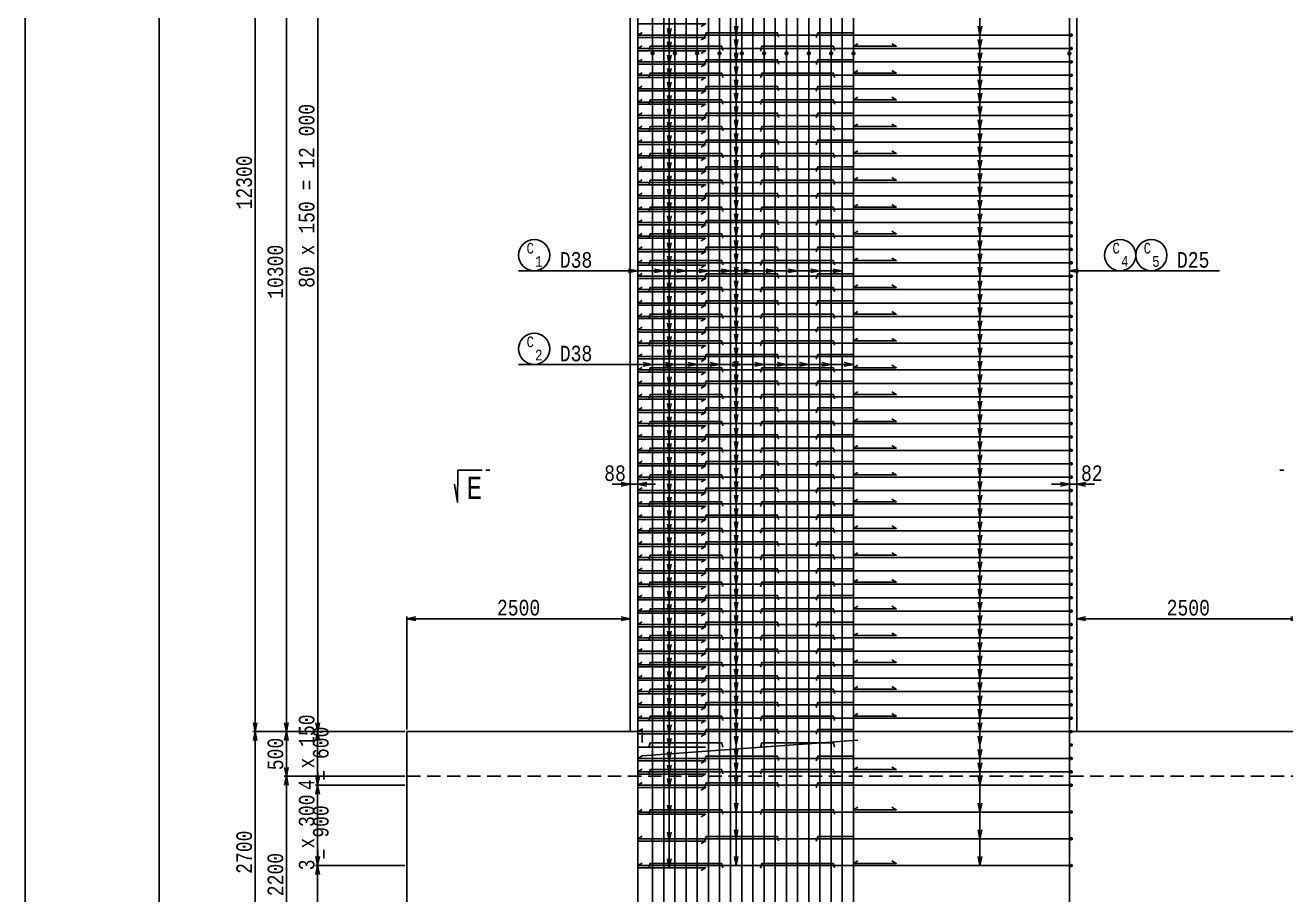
# Model space of a CAD drawing. Extents: x 0 to 42050, y 0 to 29700.
# Drawn here: x 0 to 14117, y 10173 to 19911 of the extents above; entities that cross this region are included whole.
import ezdxf
from ezdxf.enums import TextEntityAlignment as Align

# ---------------------------------------------------------------- set-up
doc = ezdxf.new("R2010")
doc.units = 0
doc.header["$LTSCALE"] = 300
doc.header["$MEASUREMENT"] = 0
doc.linetypes.add('CENTER', pattern=[2, 1.25, -0.25, 0.25, -0.25])
doc.linetypes.add('DASHED', pattern=[0.75, 0.5, -0.25])
doc.layers.get('0').update_dxf_attribs({"linetype": 'CONTINUOUS'})
doc.layers.get('DEFPOINTS').update_dxf_attribs({"linetype": 'CONTINUOUS'})
for name, color, linetype in [('1002', 1, 'CONTINUOUS'), ('1006', 5, 'CONTINUOUS'), ('LAYER0015', 7, 'CONTINUOUS'), ('ガス圧接', 4, 'CONTINUOUS'), ('スターラップ', 6, 'CONTINUOUS'), ('主筋', 3, 'CONTINUOUS'), ('引き出し線', 2, 'CONTINUOUS'), ('構造線', 7, 'CONTINUOUS')]:
    doc.layers.add(name, color=color, linetype=linetype)
doc.styles.get("Standard").update_dxf_attribs({"font": 'monotxt.shx', "width": 0.8, "bigfont": 'extfont.shx'})
doc.dimstyles.new('DIMST1_1', dxfattribs={"dimscale": 50, "dimtxt": 4, "dimasz": 2, "dimexe": 0.5, "dimexo": 0.5, "dimgap": 0.09, "dimtad": 0, "dimdec": 0, "dimzin": 0, "dimtxsty": 'STANDARD', "dimblk": 'ARROW_1', "dimblk1": 'ARROW_1', "dimblk2": 'ARROW_1', "dimcen": 1, "dimdle": 3, "dimclrd": 1, "dimclre": 1, "dimclrt": 3, "dimazin": 3, "dimtfac": 1, "dimtdec": 4, "dimtix": 1, "dimtmove": 0, "dimatfit": 3, "dimtvp": 0.7, "dimtolj": 1, "dimtzin": 0})

# ---------------------------------------------------------------- blocks, each defined once
blk = doc.blocks.new('GROUP_1')
at = {"layer": 'LAYER0015', "color": 1, "linetype": 'CONTINUOUS'}
blk.add_line((-39050, -27700), (-39050, 27700), dxfattribs=at)
blk = doc.blocks.new('DOT1')
at = {"const_width": 0.5}
blk.add_lwpolyline([(-0.25, 0, 1), (0.25, 0, 1)], format="xyb", close=True, dxfattribs=at)
blk = doc.blocks.new('ARROW_1')
at = {"color": 0}
for p, q in [((0, 0), (-1, 0.2)), ((0, 0), (-1, -0.2)), ((-1, 0), (0, 0))]:
    blk.add_line(p, q, dxfattribs=at)
blk = doc.blocks.new('*D33')
at = {"color": 2, "linetype": 'BYBLOCK'}
for p, q in [((4250, 11800), (2550, 11800)), ((2575, 9200), (2575, 11700)), ((4250, 9100), (2550, 9100))]:
    blk.add_line(p, q, dxfattribs=at)
at = {"layer": 'DEFPOINTS', "color": 0, "linetype": 'BYBLOCK'}
for p in [(2575, 11800), (4275, 11800), (4275, 9100)]:
    blk.add_point(p, dxfattribs=at)
at = {"color": 2, "linetype": 'BYBLOCK', "xscale": 100, "yscale": 100, "zscale": 100}
for p, rotation in [((2575, 11800), 90), ((2575, 9100), 270)]:
    blk.add_blockref('ARROW_1', p, dxfattribs=dict(at, rotation=rotation))
at = {"color": 6, "linetype": 'BYBLOCK', "insert": (2453, 10450), "char_height": 175, "attachment_point": 5, "rotation": 90}
blk.add_mtext('\\A1;2700', dxfattribs=at)
blk = doc.blocks.new('*D34')
at = {"color": 2, "linetype": 'BYBLOCK'}
for p, q in [((4800, 24100), (2550, 24100)), ((2575, 11900), (2575, 24000))]:
    blk.add_line(p, q, dxfattribs=at)
at = {"layer": 'DEFPOINTS', "color": 0, "linetype": 'BYBLOCK'}
for p in [(2575, 24100), (4825, 24100), (4275, 11800)]:
    blk.add_point(p, dxfattribs=at)
at = {"color": 2, "linetype": 'BYBLOCK', "xscale": 100, "yscale": 100, "zscale": 100}
for p, rotation in [((2575, 24100), 90), ((2575, 11800), 270)]:
    blk.add_blockref('ARROW_1', p, dxfattribs=dict(at, rotation=rotation))
at = {"color": 6, "linetype": 'BYBLOCK', "insert": (2453, 17950), "char_height": 175, "attachment_point": 5, "rotation": 90}
blk.add_mtext('\\A1;12300', dxfattribs=at)
blk = doc.blocks.new('*D35')
at = {"color": 2, "linetype": 'BYBLOCK'}
for p, q in [((4250, 11300), (2900, 11300)), ((2925, 9200), (2925, 11200))]:
    blk.add_line(p, q, dxfattribs=at)
at = {"layer": 'DEFPOINTS', "color": 0, "linetype": 'BYBLOCK'}
for p in [(2925, 11300), (4275, 11300), (2925, 9100)]:
    blk.add_point(p, dxfattribs=at)
at = {"color": 2, "linetype": 'BYBLOCK', "xscale": 100, "yscale": 100, "zscale": 100}
for p, rotation in [((2925, 11300), 90), ((2925, 9100), 270)]:
    blk.add_blockref('ARROW_1', p, dxfattribs=dict(at, rotation=rotation))
at = {"color": 6, "linetype": 'BYBLOCK', "insert": (2803, 10200), "char_height": 175, "attachment_point": 5, "rotation": 90}
blk.add_mtext('\\A1;2200', dxfattribs=at)
blk = doc.blocks.new('*D36')
at = {"color": 2, "linetype": 'BYBLOCK'}
blk.add_line((2925, 11400), (2925, 11700), dxfattribs=at)
at = {"layer": 'DEFPOINTS', "color": 0, "linetype": 'BYBLOCK'}
for p in [(2925, 11800), (2925, 11800), (4275, 11300)]:
    blk.add_point(p, dxfattribs=at)
at = {"color": 2, "linetype": 'BYBLOCK', "xscale": 100, "yscale": 100, "zscale": 100}
for p, rotation in [((2925, 11800), 90), ((2925, 11300), 270)]:
    blk.add_blockref('ARROW_1', p, dxfattribs=dict(at, rotation=rotation))
at = {"color": 6, "linetype": 'BYBLOCK', "insert": (2803, 11550), "char_height": 175, "attachment_point": 5, "rotation": 90}
blk.add_mtext('\\A1;500', dxfattribs=at)
blk = doc.blocks.new('*D37')
at = {"color": 2, "linetype": 'BYBLOCK'}
for p, q in [((7583, 21656), (3733, 21656)), ((3758, 11456), (3758, 21556))]:
    blk.add_line(p, q, dxfattribs=at)
at = {"layer": 'DEFPOINTS', "color": 0, "linetype": 'BYBLOCK'}
for p in [(3758, 21656), (7608, 21656), (3758, 11356)]:
    blk.add_point(p, dxfattribs=at)
at = {"color": 2, "linetype": 'BYBLOCK', "xscale": 100, "yscale": 100, "zscale": 100}
for p, rotation in [((3758, 21656), 90), ((3758, 11356), 270)]:
    blk.add_blockref('ARROW_1', p, dxfattribs=dict(at, rotation=rotation))
at = {"color": 6, "linetype": 'BYBLOCK', "insert": (3635, 16506), "char_height": 175, "attachment_point": 5, "rotation": 90}
blk.add_mtext('\\A1;10300', dxfattribs=at)
blk = doc.blocks.new('*D40')
at = {"color": 2, "linetype": 'BYBLOCK'}
for p, q in [((4250, 10300), (3250, 10300)), ((3275, 9200), (3275, 10200))]:
    blk.add_line(p, q, dxfattribs=at)
at = {"layer": 'DEFPOINTS', "color": 0, "linetype": 'BYBLOCK'}
for p in [(3275, 10300), (4275, 10300), (3275, 9100)]:
    blk.add_point(p, dxfattribs=at)
at = {"color": 2, "linetype": 'BYBLOCK', "xscale": 100, "yscale": 100, "zscale": 100}
for p, rotation in [((3275, 10300), 90), ((3275, 9100), 270)]:
    blk.add_blockref('ARROW_1', p, dxfattribs=dict(at, rotation=rotation))
at = {"color": 6, "linetype": 'BYBLOCK', "insert": (3153, 9521), "char_height": 175, "attachment_point": 5, "rotation": 90}
blk.add_mtext('\\A1;1200', dxfattribs=at)
blk = doc.blocks.new('*D41')
at = {"color": 2, "linetype": 'BYBLOCK'}
for p, q in [((4250, 11200), (3250, 11200)), ((3275, 10400), (3275, 11100))]:
    blk.add_line(p, q, dxfattribs=at)
at = {"layer": 'DEFPOINTS', "color": 0, "linetype": 'BYBLOCK'}
for p in [(3275, 11200), (4275, 11200), (4275, 10300)]:
    blk.add_point(p, dxfattribs=at)
at = {"color": 2, "linetype": 'BYBLOCK', "xscale": 100, "yscale": 100, "zscale": 100}
for p, rotation in [((3275, 11200), 90), ((3275, 10300), 270)]:
    blk.add_blockref('ARROW_1', p, dxfattribs=dict(at, rotation=rotation))
at = {"color": 6, "linetype": 'BYBLOCK', "insert": (3153, 10672), "char_height": 175, "attachment_point": 5, "rotation": 90}
blk.add_mtext('\\A1;3 x 300 ', dxfattribs=at)
blk = doc.blocks.new('*D42')
at = {"color": 2, "linetype": 'BYBLOCK'}
blk.add_line((3275, 11300), (3275, 11700), dxfattribs=at)
at = {"layer": 'DEFPOINTS', "color": 0, "linetype": 'BYBLOCK'}
for p in [(3275, 11800), (3275, 11800), (4275, 11200)]:
    blk.add_point(p, dxfattribs=at)
at = {"color": 2, "linetype": 'BYBLOCK', "xscale": 100, "yscale": 100, "zscale": 100}
for p, rotation in [((3275, 11800), 90), ((3275, 11200), 270)]:
    blk.add_blockref('ARROW_1', p, dxfattribs=dict(at, rotation=rotation))
at = {"color": 6, "linetype": 'BYBLOCK', "insert": (3153, 11569), "char_height": 175, "attachment_point": 5, "rotation": 90}
blk.add_mtext('\\A1;4 x 150 ', dxfattribs=at)
blk = doc.blocks.new('*D43')
at = {"color": 2, "linetype": 'BYBLOCK'}
for p, q in [((5633, 23356), (4083, 23356)), ((4108, 11456), (4108, 23256))]:
    blk.add_line(p, q, dxfattribs=at)
at = {"layer": 'DEFPOINTS', "color": 0, "linetype": 'BYBLOCK'}
for p in [(4108, 23356), (5658, 23356), (4108, 11356)]:
    blk.add_point(p, dxfattribs=at)
at = {"color": 2, "linetype": 'BYBLOCK', "xscale": 100, "yscale": 100, "zscale": 100}
for p, rotation in [((4108, 23356), 90), ((4108, 11356), 270)]:
    blk.add_blockref('ARROW_1', p, dxfattribs=dict(at, rotation=rotation))
at = {"color": 6, "linetype": 'BYBLOCK', "insert": (3985, 17356), "char_height": 175, "attachment_point": 5, "rotation": 90}
blk.add_mtext('\\A1;80 x 150 = 12 000', dxfattribs=at)
blk = doc.blocks.new('*D46')
at = {"color": 2, "linetype": 'BYBLOCK'}
for p, q in [((13750, 24100), (16000, 24100)), ((15975, 11900), (15975, 24000))]:
    blk.add_line(p, q, dxfattribs=at)
at = {"layer": 'DEFPOINTS', "color": 0, "linetype": 'BYBLOCK'}
for p in [(13725, 24100), (15975, 24100), (14275, 11800)]:
    blk.add_point(p, dxfattribs=at)
at = {"color": 2, "linetype": 'BYBLOCK', "xscale": 100, "yscale": 100, "zscale": 100}
for p, rotation in [((15975, 24100), 90), ((15975, 11800), 270)]:
    blk.add_blockref('ARROW_1', p, dxfattribs=dict(at, rotation=rotation))
at = {"color": 6, "linetype": 'BYBLOCK', "insert": (15853, 17950), "char_height": 175, "attachment_point": 5, "rotation": 90}
blk.add_mtext('\\A1;12300', dxfattribs=at)
blk = doc.blocks.new('*D49')
at = {"color": 2, "linetype": 'BYBLOCK'}
for p, q in [((12633, 21656), (16483, 21656)), ((16458, 11456), (16458, 21556))]:
    blk.add_line(p, q, dxfattribs=at)
at = {"layer": 'DEFPOINTS', "color": 0, "linetype": 'BYBLOCK'}
for p in [(12608, 21656), (16458, 21656), (16458, 11356)]:
    blk.add_point(p, dxfattribs=at)
at = {"color": 2, "linetype": 'BYBLOCK', "xscale": 100, "yscale": 100, "zscale": 100}
for p, rotation in [((16458, 21656), 90), ((16458, 11356), 270)]:
    blk.add_blockref('ARROW_1', p, dxfattribs=dict(at, rotation=rotation))
at = {"color": 6, "linetype": 'BYBLOCK', "insert": (16335, 16506), "char_height": 175, "attachment_point": 5, "rotation": 90}
blk.add_mtext('\\A1;10300', dxfattribs=at)
blk = doc.blocks.new('*D56')
at = {"color": 2, "linetype": 'BYBLOCK'}
for p, q in [((4275, 11825), (4275, 13089)), ((4375, 13064), (6675, 13064))]:
    blk.add_line(p, q, dxfattribs=at)
at = {"layer": 'DEFPOINTS', "color": 0, "linetype": 'BYBLOCK'}
for p in [(6775, 13064), (6775, 13064), (4275, 11800)]:
    blk.add_point(p, dxfattribs=at)
at = {"color": 2, "linetype": 'BYBLOCK', "xscale": 100, "yscale": 100, "zscale": 100, "rotation": 180}
blk.add_blockref('ARROW_1', (4275, 13064), dxfattribs=at)
at = {"color": 2, "linetype": 'BYBLOCK', "xscale": 100, "yscale": 100, "zscale": 100}
blk.add_blockref('ARROW_1', (6775, 13064), dxfattribs=at)
at = {"color": 6, "linetype": 'BYBLOCK', "insert": (5525, 13187), "char_height": 175, "attachment_point": 5}
blk.add_mtext('\\A1;2500', dxfattribs=at)
blk = doc.blocks.new('*D57')
at = {"color": 2, "linetype": 'BYBLOCK'}
for p, q in [((11875, 13064), (14175, 13064)), ((14275, 11825), (14275, 13089))]:
    blk.add_line(p, q, dxfattribs=at)
at = {"layer": 'DEFPOINTS', "color": 0, "linetype": 'BYBLOCK'}
for p in [(11775, 13064), (14275, 13064), (14275, 11800)]:
    blk.add_point(p, dxfattribs=at)
at = {"color": 2, "linetype": 'BYBLOCK', "xscale": 100, "yscale": 100, "zscale": 100, "rotation": 180}
blk.add_blockref('ARROW_1', (11775, 13064), dxfattribs=at)
at = {"color": 2, "linetype": 'BYBLOCK', "xscale": 100, "yscale": 100, "zscale": 100}
blk.add_blockref('ARROW_1', (14275, 13064), dxfattribs=at)
at = {"color": 6, "linetype": 'BYBLOCK', "insert": (13025, 13187), "char_height": 175, "attachment_point": 5}
blk.add_mtext('\\A1;2500', dxfattribs=at)
blk = doc.blocks.new('*D63')
at = {"color": 2, "linetype": 'BYBLOCK'}
for p, q in [((12426, 14126), (12326, 14126)), ((12526, 14126), (12608, 14126)), ((12526, 14126), (12608, 14126)), ((12708, 14126), (12808, 14126))]:
    blk.add_line(p, q, dxfattribs=at)
at = {"layer": 'DEFPOINTS', "color": 0, "linetype": 'BYBLOCK'}
for p in [(12526, 14126), (12608, 14126), (12608, 14126)]:
    blk.add_point(p, dxfattribs=at)
at = {"color": 2, "linetype": 'BYBLOCK', "xscale": 100, "yscale": 100, "zscale": 100}
blk.add_blockref('ARROW_1', (12526, 14126), dxfattribs=at)
at = {"color": 2, "linetype": 'BYBLOCK', "xscale": 100, "yscale": 100, "zscale": 100, "rotation": 180}
blk.add_blockref('ARROW_1', (12608, 14126), dxfattribs=at)
at = {"color": 6, "linetype": 'BYBLOCK', "insert": (12777, 14249), "char_height": 175, "attachment_point": 5}
blk.add_mtext('\\A1;82', dxfattribs=at)
blk = doc.blocks.new('*D64')
at = {"color": 2, "linetype": 'BYBLOCK'}
for p, q in [((6675, 14770), (6575, 14770)), ((6775, 14770), (6860, 14770)), ((6775, 14770), (6860, 14770)), ((6960, 14770), (7060, 14770))]:
    blk.add_line(p, q, dxfattribs=at)
at = {"layer": 'DEFPOINTS', "color": 0, "linetype": 'BYBLOCK'}
for p in [(6775, 14770), (6860, 14770), (6860, 14770)]:
    blk.add_point(p, dxfattribs=at)
at = {"color": 2, "linetype": 'BYBLOCK', "xscale": 100, "yscale": 100, "zscale": 100}
blk.add_blockref('ARROW_1', (6775, 14770), dxfattribs=at)
at = {"color": 2, "linetype": 'BYBLOCK', "xscale": 100, "yscale": 100, "zscale": 100, "rotation": 180}
blk.add_blockref('ARROW_1', (6860, 14770), dxfattribs=at)
at = {"color": 6, "linetype": 'BYBLOCK', "insert": (6605, 14893), "char_height": 175, "attachment_point": 5}
blk.add_mtext('\\A1;88', dxfattribs=at)
blk = doc.blocks.new('*D117')
at = {"color": 2, "linetype": 'BYBLOCK'}
for p, q in [((39086, 24100), (38736, 24100)), ((38761, 19642), (38761, 24000)), ((13750, 22950), (15300, 22950)), ((15275, 12100), (15275, 22850))]:
    blk.add_line(p, q, dxfattribs=at)
at = {"layer": 'DEFPOINTS', "color": 0, "linetype": 'BYBLOCK'}
for p in [(38761, 24100), (39111, 24100), (13725, 22950), (15275, 22950), (39111, 19542), (15275, 12000)]:
    blk.add_point(p, dxfattribs=at)
at = {"color": 2, "linetype": 'BYBLOCK', "xscale": 100, "yscale": 100, "zscale": 100}
for p, rotation in [((38761, 24100), 90), ((15275, 22950), 90), ((38761, 19542), 270), ((15275, 12000), 270)]:
    blk.add_blockref('ARROW_1', p, dxfattribs=dict(at, rotation=rotation))
at = {"color": 6, "linetype": 'BYBLOCK', "char_height": 175, "attachment_point": 5, "rotation": 90}
for s, insert in [('\\A1;4550', (38639, 21821)), ('\\A1;73 x 150 = 10 950', (15153, 17475))]:
    blk.add_mtext(s, dxfattribs=dict(at, insert=insert))
blk = doc.blocks.new('*D118')
at = {"color": 2, "linetype": 'BYBLOCK'}
for p, q in [((15275, 23050), (15275, 24200)), ((36586, 19500), (36236, 19500)), ((36261, 9695), (36261, 19400)), ((36586, 9595), (36236, 9595))]:
    blk.add_line(p, q, dxfattribs=at)
at = {"layer": 'DEFPOINTS', "color": 0, "linetype": 'BYBLOCK'}
for p in [(15275, 24300), (15275, 24300), (13725, 22950), (36261, 19500), (36611, 19500), (36611, 9595)]:
    blk.add_point(p, dxfattribs=at)
at = {"color": 2, "linetype": 'BYBLOCK', "xscale": 100, "yscale": 100, "zscale": 100}
for p, rotation in [((15275, 24300), 90), ((15275, 22950), 270), ((36261, 19500), 90), ((36261, 9595), 270)]:
    blk.add_blockref('ARROW_1', p, dxfattribs=dict(at, rotation=rotation))
at = {"color": 6, "linetype": 'BYBLOCK', "char_height": 175, "attachment_point": 5, "rotation": 90}
for s, insert in [('\\A1;1350', (15153, 23625)), ('\\A1;9900', (36139, 14547))]:
    blk.add_mtext(s, dxfattribs=dict(at, insert=insert))

msp = doc.modelspace()

# ---------------------------------------------------------------- linework, layer by layer
at = {"color": 3, "linetype": 'CONTINUOUS'}
for p, q in [((5159.9, 14926.7), (5203.1, 14926.6)), ((14095.2, 14926.7), (14052, 14926.6))]:
    msp.add_line(p, q, dxfattribs=at)
msp.add_lwpolyline([(4807.1, 14770), (4842.8, 14566.9), (4843.1, 14926.9), (5116.7, 14926.7)], dxfattribs=at)
at = {"layer": '1006', "color": 5, "linetype": 'CONTINUOUS'}
msp.add_lwpolyline([(0, 0), (42050, 0), (42050, 29700), (0, 29700), (0, 0)], dxfattribs=at)
at = {"layer": 'ガス圧接', "const_width": 24}
for points in [[(7013.1, 19595, 1), (7037.1, 19595, 1)], [(7263.1, 19595, 1), (7287.1, 19595, 1)], [(7513.1, 19595, 1), (7537.1, 19595, 1)], [(7763.1, 19595, 1), (7787.1, 19595, 1)], [(8013.1, 19595, 1), (8037.1, 19595, 1)], [(8263.1, 19595, 1), (8287.1, 19595, 1)], [(8513.1, 19595, 1), (8537.1, 19595, 1)], [(8763.1, 19595, 1), (8787.1, 19595, 1)], [(9013.1, 19595, 1), (9037.1, 19595, 1)], [(9263.1, 19595, 1), (9287.1, 19595, 1)], [(11681.6, 19595, 1), (11705.6, 19595, 1)]]:
    msp.add_lwpolyline(points, format="xyb", close=True, dxfattribs=at)
at = {"layer": 'スターラップ', "color": 6}
for points in [[(6860.1, 19925), (7620.1, 19925), (7570.1, 19896.1)], [(6910.1, 19828.9), (6860.1, 19800), (11693.6, 19800)], [(6860.1, 19775), (7620.1, 19775), (7570.1, 19746.1)], [(7608.6, 19772), (7625.1, 19825), (8425.1, 19825), (8437.1, 19776.5)], [(8858.6, 19772), (8875.1, 19825), (9275.1, 19825)], [(6910.1, 19678.9), (6860.1, 19650), (11693.6, 19650)], [(6860.1, 19625), (7620.1, 19625), (7570.1, 19596.1)], [(6983.6, 19622), (7000.1, 19675), (7800.1, 19675), (7812.1, 19626.5)], [(8233.6, 19622), (8250.1, 19675), (9050.1, 19675), (9062.1, 19626.5)], [(9325.1, 19703.9), (9275.1, 19675), (9755.1, 19675), (9705.1, 19703.9)], [(6910.1, 19528.9), (6860.1, 19500), (11693.6, 19500)], [(7608.6, 19472), (7625.1, 19525), (8425.1, 19525), (8437.1, 19476.5)], [(8858.6, 19472), (8875.1, 19525), (9275.1, 19525)], [(6860.1, 19475), (7620.1, 19475), (7570.1, 19446.1)], [(6910.1, 19378.9), (6860.1, 19350), (11693.6, 19350)], [(6983.6, 19322), (7000.1, 19375), (7800.1, 19375), (7812.1, 19326.5)], [(8233.6, 19322), (8250.1, 19375), (9050.1, 19375), (9062.1, 19326.5)], [(9325.1, 19403.9), (9275.1, 19375), (9755.1, 19375), (9705.1, 19403.9)], [(6860.1, 19325), (7620.1, 19325), (7570.1, 19296.1)], [(6910.1, 19228.9), (6860.1, 19200), (11693.6, 19200)], [(7608.6, 19172), (7625.1, 19225), (8425.1, 19225), (8437.1, 19176.5)], [(8858.6, 19172), (8875.1, 19225), (9275.1, 19225)], [(6860.1, 19175), (7620.1, 19175), (7570.1, 19146.1)], [(6910.1, 19078.9), (6860.1, 19050), (11693.6, 19050)], [(6983.6, 19022), (7000.1, 19075), (7800.1, 19075), (7812.1, 19026.5)], [(8233.6, 19022), (8250.1, 19075), (9050.1, 19075), (9062.1, 19026.5)], [(9325.1, 19103.9), (9275.1, 19075), (9755.1, 19075), (9705.1, 19103.9)], [(6860.1, 19025), (7620.1, 19025), (7570.1, 18996.1)], [(6910.1, 18928.9), (6860.1, 18900), (11693.6, 18900)], [(7608.6, 18872), (7625.1, 18925), (8425.1, 18925), (8437.1, 18876.5)], [(8858.6, 18872), (8875.1, 18925), (9275.1, 18925)], [(6860.1, 18875), (7620.1, 18875), (7570.1, 18846.1)], [(6910.1, 18778.9), (6860.1, 18750), (11693.6, 18750)], [(9325.1, 18803.9), (9275.1, 18775), (9755.1, 18775), (9705.1, 18803.9)], [(6860.1, 18725), (7620.1, 18725), (7570.1, 18696.1)], [(6983.6, 18722), (7000.1, 18775), (7800.1, 18775), (7812.1, 18726.5)], [(8233.6, 18722), (8250.1, 18775), (9050.1, 18775), (9062.1, 18726.5)], [(6910.1, 18628.9), (6860.1, 18600), (11693.6, 18600)], [(6860.1, 18575), (7620.1, 18575), (7570.1, 18546.1)], [(7608.6, 18572), (7625.1, 18625), (8425.1, 18625), (8437.1, 18576.5)], [(8858.6, 18572), (8875.1, 18625), (9275.1, 18625)], [(9325.1, 18503.9), (9275.1, 18475), (9755.1, 18475), (9705.1, 18503.9)], [(6910.1, 18478.9), (6860.1, 18450), (11693.6, 18450)], [(6860.1, 18425), (7620.1, 18425), (7570.1, 18396.1)], [(6983.6, 18422), (7000.1, 18475), (7800.1, 18475), (7812.1, 18426.5)], [(8233.6, 18422), (8250.1, 18475), (9050.1, 18475), (9062.1, 18426.5)], [(6910.1, 18328.9), (6860.1, 18300), (11693.6, 18300)], [(6860.1, 18275), (7620.1, 18275), (7570.1, 18246.1)], [(7608.6, 18272), (7625.1, 18325), (8425.1, 18325), (8437.1, 18276.5)], [(8858.6, 18272), (8875.1, 18325), (9275.1, 18325)], [(6910.1, 18178.9), (6860.1, 18150), (11693.6, 18150)], [(6860.1, 18125), (7620.1, 18125), (7570.1, 18096.1)], [(6983.6, 18122), (7000.1, 18175), (7800.1, 18175), (7812.1, 18126.5)], [(8233.6, 18122), (8250.1, 18175), (9050.1, 18175), (9062.1, 18126.5)], [(9325.1, 18203.9), (9275.1, 18175), (9755.1, 18175), (9705.1, 18203.9)], [(6910.1, 18028.9), (6860.1, 18000), (11693.6, 18000)], [(6860.1, 17975), (7620.1, 17975), (7570.1, 17946.1)], [(7608.6, 17972), (7625.1, 18025), (8425.1, 18025), (8437.1, 17976.5)], [(8858.6, 17972), (8875.1, 18025), (9275.1, 18025)], [(6910.1, 17878.9), (6860.1, 17850), (11693.6, 17850)], [(6860.1, 17825), (7620.1, 17825), (7570.1, 17796.1)], [(6983.6, 17822), (7000.1, 17875), (7800.1, 17875), (7812.1, 17826.5)], [(8233.6, 17822), (8250.1, 17875), (9050.1, 17875), (9062.1, 17826.5)], [(9325.1, 17903.9), (9275.1, 17875), (9755.1, 17875), (9705.1, 17903.9)], [(6910.1, 17728.9), (6860.1, 17700), (11693.6, 17700)], [(6860.1, 17675), (7620.1, 17675), (7570.1, 17646.1)], [(7608.6, 17672), (7625.1, 17725), (8425.1, 17725), (8437.1, 17676.5)], [(8858.6, 17672), (8875.1, 17725), (9275.1, 17725)], [(6910.1, 17578.9), (6860.1, 17550), (11693.6, 17550)], [(6860.1, 17525), (7620.1, 17525), (7570.1, 17496.1)], [(6983.6, 17522), (7000.1, 17575), (7800.1, 17575), (7812.1, 17526.5)], [(8233.6, 17522), (8250.1, 17575), (9050.1, 17575), (9062.1, 17526.5)], [(9325.1, 17603.9), (9275.1, 17575), (9755.1, 17575), (9705.1, 17603.9)], [(6910.1, 17428.9), (6860.1, 17400), (11693.6, 17400)], [(6860.1, 17375), (7620.1, 17375), (7570.1, 17346.1)], [(7608.6, 17372), (7625.1, 17425), (8425.1, 17425), (8437.1, 17376.5)], [(8858.6, 17372), (8875.1, 17425), (9275.1, 17425)], [(6910.1, 17278.9), (6860.1, 17250), (11693.6, 17250)], [(6860.1, 17225), (7620.1, 17225), (7570.1, 17196.1)], [(6983.6, 17222), (7000.1, 17275), (7800.1, 17275), (7812.1, 17226.5)], [(8233.6, 17222), (8250.1, 17275), (9050.1, 17275), (9062.1, 17226.5)], [(9325.1, 17303.9), (9275.1, 17275), (9755.1, 17275), (9705.1, 17303.9)], [(6910.1, 17128.9), (6860.1, 17100), (11693.6, 17100)], [(7608.6, 17072), (7625.1, 17125), (8425.1, 17125), (8437.1, 17076.5)], [(8858.6, 17072), (8875.1, 17125), (9275.1, 17125)], [(6860.1, 17075), (7620.1, 17075), (7570.1, 17046.1)], [(6910.1, 16978.9), (6860.1, 16950), (11693.6, 16950)], [(6983.6, 16922), (7000.1, 16975), (7800.1, 16975), (7812.1, 16926.5)], [(8233.6, 16922), (8250.1, 16975), (9050.1, 16975), (9062.1, 16926.5)], [(9325.1, 17003.9), (9275.1, 16975), (9755.1, 16975), (9705.1, 17003.9)], [(6860.1, 16925), (7620.1, 16925), (7570.1, 16896.1)], [(6910.1, 16828.9), (6860.1, 16800), (11693.6, 16800)], [(7608.6, 16772), (7625.1, 16825), (8425.1, 16825), (8437.1, 16776.5)], [(8858.6, 16772), (8875.1, 16825), (9275.1, 16825)], [(6860.1, 16775), (7620.1, 16775), (7570.1, 16746.1)], [(6910.1, 16678.9), (6860.1, 16650), (11693.6, 16650)], [(6983.6, 16622), (7000.1, 16675), (7800.1, 16675), (7812.1, 16626.5)], [(8233.6, 16622), (8250.1, 16675), (9050.1, 16675), (9062.1, 16626.5)], [(9325.1, 16703.9), (9275.1, 16675), (9755.1, 16675), (9705.1, 16703.9)], [(6860.1, 16625), (7620.1, 16625), (7570.1, 16596.1)], [(6910.1, 16528.9), (6860.1, 16500), (11693.6, 16500)], [(7608.6, 16472), (7625.1, 16525), (8425.1, 16525), (8437.1, 16476.5)], [(8858.6, 16472), (8875.1, 16525), (9275.1, 16525)], [(6860.1, 16475), (7620.1, 16475), (7570.1, 16446.1)], [(6910.1, 16378.9), (6860.1, 16350), (11693.6, 16350)], [(9325.1, 16403.9), (9275.1, 16375), (9755.1, 16375), (9705.1, 16403.9)], [(6860.1, 16325), (7620.1, 16325), (7570.1, 16296.1)], [(6983.6, 16322), (7000.1, 16375), (7800.1, 16375), (7812.1, 16326.5)], [(8233.6, 16322), (8250.1, 16375), (9050.1, 16375), (9062.1, 16326.5)], [(6910.1, 16228.9), (6860.1, 16200), (11693.6, 16200)], [(6860.1, 16175), (7620.1, 16175), (7570.1, 16146.1)], [(7608.6, 16172), (7625.1, 16225), (8425.1, 16225), (8437.1, 16176.5)], [(8858.6, 16172), (8875.1, 16225), (9275.1, 16225)], [(9325.1, 16103.9), (9275.1, 16075), (9755.1, 16075), (9705.1, 16103.9)], [(6910.1, 16078.9), (6860.1, 16050), (11693.6, 16050)], [(6860.1, 16025), (7620.1, 16025), (7570.1, 15996.1)], [(6983.6, 16022), (7000.1, 16075), (7800.1, 16075), (7812.1, 16026.5)], [(8233.6, 16022), (8250.1, 16075), (9050.1, 16075), (9062.1, 16026.5)], [(6910.1, 15928.9), (6860.1, 15900), (11693.6, 15900)], [(6860.1, 15875), (7620.1, 15875), (7570.1, 15846.1)], [(7608.6, 15872), (7625.1, 15925), (8425.1, 15925), (8437.1, 15876.5)], [(8858.6, 15872), (8875.1, 15925), (9275.1, 15925)], [(6910.1, 15778.9), (6860.1, 15750), (11693.6, 15750)], [(6860.1, 15725), (7620.1, 15725), (7570.1, 15696.1)], [(6983.6, 15722), (7000.1, 15775), (7800.1, 15775), (7812.1, 15726.5)], [(8233.6, 15722), (8250.1, 15775), (9050.1, 15775), (9062.1, 15726.5)], [(9325.1, 15803.9), (9275.1, 15775), (9755.1, 15775), (9705.1, 15803.9)], [(6910.1, 15628.9), (6860.1, 15600), (11693.6, 15600)], [(6860.1, 15575), (7620.1, 15575), (7570.1, 15546.1)], [(7608.6, 15572), (7625.1, 15625), (8425.1, 15625), (8437.1, 15576.5)], [(8858.6, 15572), (8875.1, 15625), (9275.1, 15625)], [(6910.1, 15478.9), (6860.1, 15450), (11693.6, 15450)], [(6860.1, 15425), (7620.1, 15425), (7570.1, 15396.1)], [(6983.6, 15422), (7000.1, 15475), (7800.1, 15475), (7812.1, 15426.5)], [(8233.6, 15422), (8250.1, 15475), (9050.1, 15475), (9062.1, 15426.5)], [(9325.1, 15503.9), (9275.1, 15475), (9755.1, 15475), (9705.1, 15503.9)], [(6910.1, 15328.9), (6860.1, 15300), (11693.6, 15300)], [(6860.1, 15275), (7620.1, 15275), (7570.1, 15246.1)], [(7608.6, 15272), (7625.1, 15325), (8425.1, 15325), (8437.1, 15276.5)], [(8858.6, 15272), (8875.1, 15325), (9275.1, 15325)], [(6910.1, 15178.9), (6860.1, 15150), (11693.6, 15150)], [(6860.1, 15125), (7620.1, 15125), (7570.1, 15096.1)], [(6983.6, 15122), (7000.1, 15175), (7800.1, 15175), (7812.1, 15126.5)], [(8233.6, 15122), (8250.1, 15175), (9050.1, 15175), (9062.1, 15126.5)], [(9325.1, 15203.9), (9275.1, 15175), (9755.1, 15175), (9705.1, 15203.9)], [(6910.1, 15028.9), (6860.1, 15000), (11693.6, 15000)], [(6860.1, 14975), (7620.1, 14975), (7570.1, 14946.1)], [(7608.6, 14972), (7625.1, 15025), (8425.1, 15025), (8437.1, 14976.5)], [(8858.6, 14972), (8875.1, 15025), (9275.1, 15025)], [(6910.1, 14878.9), (6860.1, 14850), (11693.6, 14850)], [(6860.1, 14825), (7620.1, 14825), (7570.1, 14796.1)], [(6983.6, 14822), (7000.1, 14875), (7800.1, 14875), (7812.1, 14826.5)], [(8233.6, 14822), (8250.1, 14875), (9050.1, 14875), (9062.1, 14826.5)], [(9325.1, 14903.9), (9275.1, 14875), (9755.1, 14875), (9705.1, 14903.9)], [(6910.1, 14728.9), (6860.1, 14700), (11693.6, 14700)], [(7608.6, 14672), (7625.1, 14725), (8425.1, 14725), (8437.1, 14676.5)], [(8858.6, 14672), (8875.1, 14725), (9275.1, 14725)], [(6860.1, 14675), (7620.1, 14675), (7570.1, 14646.1)], [(6910.1, 14578.9), (6860.1, 14550), (11693.6, 14550)], [(6983.6, 14522), (7000.1, 14575), (7800.1, 14575), (7812.1, 14526.5)], [(8233.6, 14522), (8250.1, 14575), (9050.1, 14575), (9062.1, 14526.5)], [(9325.1, 14603.9), (9275.1, 14575), (9755.1, 14575), (9705.1, 14603.9)], [(6860.1, 14525), (7620.1, 14525), (7570.1, 14496.1)], [(6910.1, 14428.9), (6860.1, 14400), (11693.6, 14400)], [(7608.6, 14372), (7625.1, 14425), (8425.1, 14425), (8437.1, 14376.5)], [(8858.6, 14372), (8875.1, 14425), (9275.1, 14425)], [(6860.1, 14375), (7620.1, 14375), (7570.1, 14346.1)], [(6910.1, 14278.9), (6860.1, 14250), (11693.6, 14250)], [(6983.6, 14222), (7000.1, 14275), (7800.1, 14275), (7812.1, 14226.5)], [(8233.6, 14222), (8250.1, 14275), (9050.1, 14275), (9062.1, 14226.5)], [(9325.1, 14303.9), (9275.1, 14275), (9755.1, 14275), (9705.1, 14303.9)], [(6860.1, 14225), (7620.1, 14225), (7570.1, 14196.1)], [(6910.1, 14128.9), (6860.1, 14100), (11693.6, 14100)], [(7608.6, 14072), (7625.1, 14125), (8425.1, 14125), (8437.1, 14076.5)], [(8858.6, 14072), (8875.1, 14125), (9275.1, 14125)], [(6860.1, 14075), (7620.1, 14075), (7570.1, 14046.1)], [(6910.1, 13978.9), (6860.1, 13950), (11693.6, 13950)], [(9325.1, 14003.9), (9275.1, 13975), (9755.1, 13975), (9705.1, 14003.9)], [(6860.1, 13925), (7620.1, 13925), (7570.1, 13896.1)], [(6983.6, 13922), (7000.1, 13975), (7800.1, 13975), (7812.1, 13926.5)], [(8233.6, 13922), (8250.1, 13975), (9050.1, 13975), (9062.1, 13926.5)], [(6910.1, 13828.9), (6860.1, 13800), (11693.6, 13800)], [(6860.1, 13775), (7620.1, 13775), (7570.1, 13746.1)], [(7608.6, 13772), (7625.1, 13825), (8425.1, 13825), (8437.1, 13776.5)], [(8858.6, 13772), (8875.1, 13825), (9275.1, 13825)], [(9325.1, 13703.9), (9275.1, 13675), (9755.1, 13675), (9705.1, 13703.9)], [(6910.1, 13678.9), (6860.1, 13650), (11693.6, 13650)], [(6860.1, 13625), (7620.1, 13625), (7570.1, 13596.1)], [(6983.6, 13622), (7000.1, 13675), (7800.1, 13675), (7812.1, 13626.5)], [(8233.6, 13622), (8250.1, 13675), (9050.1, 13675), (9062.1, 13626.5)], [(6910.1, 13528.9), (6860.1, 13500), (11693.6, 13500)], [(6860.1, 13475), (7620.1, 13475), (7570.1, 13446.1)], [(7608.6, 13472), (7625.1, 13525), (8425.1, 13525), (8437.1, 13476.5)], [(8858.6, 13472), (8875.1, 13525), (9275.1, 13525)], [(6910.1, 13378.9), (6860.1, 13350), (11693.6, 13350)], [(6860.1, 13325), (7620.1, 13325), (7570.1, 13296.1)], [(6983.6, 13322), (7000.1, 13375), (7800.1, 13375), (7812.1, 13326.5)], [(8233.6, 13322), (8250.1, 13375), (9050.1, 13375), (9062.1, 13326.5)], [(9325.1, 13403.9), (9275.1, 13375), (9755.1, 13375), (9705.1, 13403.9)], [(6910.1, 13228.9), (6860.1, 13200), (11693.6, 13200)], [(6860.1, 13175), (7620.1, 13175), (7570.1, 13146.1)], [(7608.6, 13172), (7625.1, 13225), (8425.1, 13225), (8437.1, 13176.5)], [(8858.6, 13172), (8875.1, 13225), (9275.1, 13225)], [(6910.1, 13078.9), (6860.1, 13050), (11693.6, 13050)], [(6860.1, 13025), (7620.1, 13025), (7570.1, 12996.1)], [(6983.6, 13022), (7000.1, 13075), (7800.1, 13075), (7812.1, 13026.5)], [(8233.6, 13022), (8250.1, 13075), (9050.1, 13075), (9062.1, 13026.5)], [(9325.1, 13103.9), (9275.1, 13075), (9755.1, 13075), (9705.1, 13103.9)], [(6910.1, 12928.9), (6860.1, 12900), (11693.6, 12900)], [(6860.1, 12875), (7620.1, 12875), (7570.1, 12846.1)], [(7608.6, 12872), (7625.1, 12925), (8425.1, 12925), (8437.1, 12876.5)], [(8858.6, 12872), (8875.1, 12925), (9275.1, 12925)], [(6910.1, 12778.9), (6860.1, 12750), (11693.6, 12750)], [(6860.1, 12725), (7620.1, 12725), (7570.1, 12696.1)], [(6983.6, 12722), (7000.1, 12775), (7800.1, 12775), (7812.1, 12726.5)], [(8233.6, 12722), (8250.1, 12775), (9050.1, 12775), (9062.1, 12726.5)], [(9325.1, 12803.9), (9275.1, 12775), (9755.1, 12775), (9705.1, 12803.9)], [(6910.1, 12628.9), (6860.1, 12600), (11693.6, 12600)], [(6860.1, 12575), (7620.1, 12575), (7570.1, 12546.1)], [(7608.6, 12572), (7625.1, 12625), (8425.1, 12625), (8437.1, 12576.5)], [(8858.6, 12572), (8875.1, 12625), (9275.1, 12625)], [(6910.1, 12478.9), (6860.1, 12450), (11693.6, 12450)], [(6860.1, 12425), (7620.1, 12425), (7570.1, 12396.1)], [(6983.6, 12422), (7000.1, 12475), (7800.1, 12475), (7812.1, 12426.5)], [(8233.6, 12422), (8250.1, 12475), (9050.1, 12475), (9062.1, 12426.5)], [(9325.1, 12503.9), (9275.1, 12475), (9755.1, 12475), (9705.1, 12503.9)], [(6910.1, 12328.9), (6860.1, 12300), (11693.6, 12300)], [(7608.6, 12272), (7625.1, 12325), (8425.1, 12325), (8437.1, 12276.5)], [(8858.6, 12272), (8875.1, 12325), (9275.1, 12325)], [(6860.1, 12275), (7620.1, 12275), (7570.1, 12246.1)], [(6910.1, 12178.9), (6860.1, 12150), (11693.6, 12150)], [(6983.6, 12122), (7000.1, 12175), (7800.1, 12175), (7812.1, 12126.5)], [(8233.6, 12122), (8250.1, 12175), (9050.1, 12175), (9062.1, 12126.5)], [(9325.1, 12203.9), (9275.1, 12175), (9755.1, 12175), (9705.1, 12203.9)], [(6860.1, 12125), (7620.1, 12125), (7570.1, 12096.1)], [(6910.1, 11878.9), (6910.1, 12028.9), (6860.1, 12000), (11693.6, 12000)], [(6910.1, 12028.9), (6860.1, 12000), (11693.6, 12000)], [(7608.6, 11972), (7625.1, 12025), (8425.1, 12025), (8437.1, 11976.5)], [(8858.6, 11972), (8875.1, 12025), (9275.1, 12025)], [(6860.1, 11975), (7620.1, 11975), (7570.1, 11946.1)], [(9325.1, 11903.9), (6910.1, 11728.9), (6860.1, 11700), (11693.6, 11700)], [(6983.6, 11822), (7000.1, 11875), (7800.1, 11875), (7812.1, 11826.5)], [(8233.6, 11822), (8250.1, 11875), (9050.1, 11875), (9062.1, 11826.5)], [(6860.1, 11825), (7620.1, 11825)], [(6910.1, 11728.9), (6860.1, 11700), (11693.6, 11700)], [(7608.6, 11672), (7625.1, 11725), (8425.1, 11725), (8437.1, 11676.5)], [(8858.6, 11672), (8875.1, 11725), (9275.1, 11725)], [(6860.1, 11675), (7620.1, 11675), (7570.1, 11646.1)], [(6910.1, 11578.9), (6860.1, 11550), (11693.6, 11550)], [(9325.1, 11603.9), (9275.1, 11575), (9755.1, 11575), (9705.1, 11603.9)], [(6860.1, 11525), (7620.1, 11525), (7570.1, 11496.1)], [(6983.6, 11522), (7000.1, 11575), (7800.1, 11575), (7812.1, 11526.5)], [(8233.6, 11522), (8250.1, 11575), (9050.1, 11575), (9062.1, 11526.5)], [(6910.1, 11428.9), (6860.1, 11400), (11693.6, 11400)], [(6860.1, 11375), (7620.1, 11375), (7570.1, 11346.1)], [(7608.6, 11372), (7625.1, 11425), (8425.1, 11425), (8437.1, 11376.5)], [(8858.6, 11372), (8875.1, 11425), (9275.1, 11425)], [(9325.1, 11153.9), (9275.1, 11125), (9755.1, 11125), (9705.1, 11153.9)], [(6910.1, 11128.9), (6860.1, 11100), (11693.6, 11100)], [(6860.1, 11075), (7620.1, 11075), (7570.1, 11046.1)], [(6983.6, 11072), (7000.1, 11125), (7800.1, 11125), (7812.1, 11076.5)], [(8233.6, 11072), (8250.1, 11125), (9050.1, 11125), (9062.1, 11076.5)], [(6910.1, 10828.9), (6860.1, 10800), (11693.6, 10800)], [(6860.1, 10775), (7620.1, 10775), (7570.1, 10746.1)], [(7608.6, 10772), (7625.1, 10825), (8425.1, 10825), (8437.1, 10776.5)], [(8858.6, 10772), (8875.1, 10825), (9275.1, 10825)], [(6910.1, 10528.9), (6860.1, 10500), (11693.6, 10500)], [(6860.1, 10475), (7620.1, 10475), (7570.1, 10446.1)], [(6983.6, 10472), (7000.1, 10525), (7800.1, 10525), (7812.1, 10476.5)], [(8233.6, 10472), (8250.1, 10525), (9050.1, 10525), (9062.1, 10476.5)], [(9325.1, 10553.9), (9275.1, 10525), (9755.1, 10525), (9705.1, 10553.9)]]:
    msp.add_lwpolyline(points, dxfattribs=at)
at = {"layer": '主筋', "color": 3, "linetype": 'CONTINUOUS'}
for p, q in [((6860.1, 9595), (6860.1, 24100)), ((7025.1, 9461), (7025.1, 24100)), ((7150.1, 9461), (7150.1, 24100)), ((7275.1, 9461), (7275.1, 24100)), ((7400.1, 9461), (7400.1, 24100)), ((7525.1, 9461), (7525.1, 24100)), ((7650.1, 9461), (7650.1, 24100)), ((7775.1, 9461), (7775.1, 24100)), ((7900.1, 9461), (7900.1, 24100)), ((8025.1, 9461), (8025.1, 24100)), ((8150.1, 9461), (8150.1, 24100)), ((8275.1, 9461), (8275.1, 24100)), ((8400.1, 9461), (8400.1, 24100)), ((8525.1, 9461), (8525.1, 24100)), ((8650.1, 9461), (8650.1, 24100)), ((8775.1, 9461), (8775.1, 24100)), ((8900.1, 9461), (8900.1, 24100)), ((9025.1, 9461), (9025.1, 24100)), ((9150.1, 9461), (9150.1, 24100)), ((9275.1, 9461), (9275.1, 24100)), ((11693.6, 9542), (11693.6, 24100))]:
    msp.add_line(p, q, dxfattribs=at)
at = {"layer": '引き出し線', "color": 2, "linetype": 'CONTINUOUS'}
for p, q in [((7212.2, 24800), (7212.2, 10475)), ((7962, 24800), (7962, 10500)), ((10691.5, 24800), (10691.5, 10500)), ((5525.1, 17160.6), (9150.1, 17160.6)), ((13375.1, 17160.6), (11693.6, 17160.6)), ((5525.1, 16112.1), (9275.1, 16112.1))]:
    msp.add_line(p, q, dxfattribs=at)
for centre in [(5700.1, 17335.6), (12261.3, 17335.6), (12611.3, 17335.6), (5700.1, 16287.1)]:
    msp.add_circle(centre, 175, dxfattribs=at)
at = {"layer": '構造線', "color": 7, "linetype": 'CENTER'}
msp.add_line((9275.1, 8800), (9275.1, 24800), dxfattribs=at)
at = {"layer": '構造線', "color": 7, "linetype": 'CONTINUOUS'}
for p, q in [((6775.1, 12000), (6775.1, 22300)), ((11775.1, 12000), (11775.1, 22300)), ((4275.1, 12000), (6775.1, 12000)), ((4275.1, 12000), (4275.1, 9300)), ((11775.1, 12000), (14275.1, 12000))]:
    msp.add_line(p, q, dxfattribs=at)
at = {"layer": '構造線', "color": 7, "linetype": 'DASHED'}
for p, q in [((6775.1, 12000), (11775.1, 12000)), ((4275.1, 11500), (14275.1, 11500))]:
    msp.add_line(p, q, dxfattribs=at)

# ---------------------------------------------------------------- block references
at = {"linetype": 'CONTINUOUS', "xscale": 0.5, "yscale": 0.5, "zscale": 0.5}
msp.add_blockref('GROUP_1', (21025, 14850), dxfattribs=at)
at = {"layer": 'スターラップ', "color": 3, "xscale": 40, "yscale": 40, "zscale": 40}
for p in [(11713.9, 19800), (11713.9, 19650), (11713.9, 19500), (11713.9, 19350), (11713.9, 19200), (11713.9, 19050), (11713.9, 18900), (11713.9, 18750), (11713.9, 18600), (11713.9, 18450), (11713.9, 18300), (11713.9, 18150), (11713.9, 18000), (11713.9, 17850), (11713.9, 17700), (11713.9, 17550), (11713.9, 17400), (11713.9, 17250), (11713.9, 17100), (11713.9, 16950), (11713.9, 16800), (11713.9, 16650), (11713.9, 16500), (11713.9, 16350), (11713.9, 16200), (11713.9, 16050), (11713.9, 15900), (11713.9, 15750), (11713.9, 15600), (11713.9, 15450), (11713.9, 15300), (11713.9, 15150), (11713.9, 15000), (11713.9, 14850), (11713.9, 14700), (11713.9, 14550), (11713.9, 14400), (11713.9, 14250), (11713.9, 14100), (11713.9, 13950), (11713.9, 13800), (11713.9, 13650), (11713.9, 13500), (11713.9, 13350), (11713.9, 13200), (11713.9, 13050), (11713.9, 12900), (11713.9, 12750), (11713.9, 12600), (11713.9, 12450), (11713.9, 12300), (11713.9, 12150), (11713.9, 12000), (11713.9, 11850), (11713.9, 11700), (11713.9, 11550), (11713.9, 11400), (11713.9, 11100), (11713.9, 10800), (11713.9, 10500)]:
    msp.add_blockref('DOT1', p, dxfattribs=at)
at = {"layer": '引き出し線', "color": 2, "linetype": 'CONTINUOUS', "xscale": -100, "yscale": 100, "zscale": 100, "rotation": 90}
for p in [(7212.2, 19775), (7962, 19800), (10691.5, 19800), (7212.2, 19625), (7962, 19650), (10691.5, 19650), (7212.2, 19475), (7962, 19500), (10691.5, 19500), (7212.2, 19325), (7962, 19350), (10691.5, 19350), (7212.2, 19175), (7962, 19200), (10691.5, 19200), (7212.2, 19025), (7962, 19050), (10691.5, 19050), (7212.2, 18875), (7962, 18900), (10691.5, 18900), (7212.2, 18725), (7962, 18750), (10691.5, 18750), (7212.2, 18575), (7962, 18600), (10691.5, 18600), (7212.2, 18425), (7962, 18450), (10691.5, 18450), (7212.2, 18275), (7962, 18300), (10691.5, 18300), (7212.2, 18125), (7962, 18150), (10691.5, 18150), (7212.2, 17975), (7962, 18000), (10691.5, 18000), (7962, 17850), (10691.5, 17850), (7212.2, 17825), (7962, 17700), (10691.5, 17700), (7212.2, 17675), (7962, 17550), (10691.5, 17550), (7212.2, 17525), (7212.2, 17375), (7962, 17400), (10691.5, 17400), (7212.2, 17225), (7962, 17250), (10691.5, 17250), (7212.2, 17075), (7962, 17100), (10691.5, 17100), (7212.2, 16925), (7962, 16950), (10691.5, 16950), (7212.2, 16775), (7962, 16800), (10691.5, 16800), (7212.2, 16625), (7962, 16650), (10691.5, 16650), (7212.2, 16475), (7962, 16500), (10691.5, 16500), (7212.2, 16325), (7962, 16350), (10691.5, 16350), (7212.2, 16175), (7962, 16200), (10691.5, 16200), (7212.2, 16025), (7962, 16050), (10691.5, 16050), (7212.2, 15875), (7962, 15900), (10691.5, 15900), (7212.2, 15725), (7962, 15750), (10691.5, 15750), (7212.2, 15575), (7962, 15600), (10691.5, 15600), (7962, 15450), (10691.5, 15450), (7212.2, 15425), (7962, 15300), (10691.5, 15300), (7212.2, 15275), (7962, 15150), (10691.5, 15150), (7212.2, 15125), (7212.2, 14975), (7962, 15000), (10691.5, 15000), (7212.2, 14825), (7962, 14850), (10691.5, 14850), (7212.2, 14675), (7962, 14700), (10691.5, 14700), (7212.2, 14525), (7962, 14550), (10691.5, 14550), (7212.2, 14375), (7962, 14400), (10691.5, 14400), (7212.2, 14225), (7962, 14250), (10691.5, 14250), (7212.2, 14075), (7962, 14100), (10691.5, 14100), (7212.2, 13925), (7962, 13950), (10691.5, 13950), (7212.2, 13775), (7962, 13800), (10691.5, 13800), (7212.2, 13625), (7962, 13650), (10691.5, 13650), (7212.2, 13475), (7962, 13500), (10691.5, 13500), (7212.2, 13325), (7962, 13350), (10691.5, 13350), (7212.2, 13175), (7962, 13200), (10691.5, 13200), (7962, 13050), (10691.5, 13050), (7212.2, 13025), (7962, 12900), (10691.5, 12900), (7212.2, 12875), (7962, 12750), (10691.5, 12750), (7212.2, 12725), (7212.2, 12575), (7962, 12600), (10691.5, 12600), (7212.2, 12425), (7962, 12450), (10691.5, 12450), (7212.2, 12275), (7962, 12300), (10691.5, 12300), (7212.2, 12125), (7962, 12150), (10691.5, 12150), (7212.2, 11975), (7962, 12000), (10691.5, 12000), (7212.2, 11825), (7962, 11850), (10691.5, 11850), (7212.2, 11675), (7962, 11700), (10691.5, 11700), (7212.2, 11525), (7962, 11550), (10691.5, 11550), (7212.2, 11375), (7962, 11400), (10691.5, 11400), (7212.2, 11075), (7962, 11100), (10691.5, 11100), (7212.2, 10775), (7962, 10800), (10691.5, 10800), (7962, 10500), (10691.5, 10500), (7212.2, 10475)]:
    msp.add_blockref('ARROW_1', p, dxfattribs=at)
at = {"layer": '引き出し線', "color": 2, "linetype": 'CONTINUOUS', "yscale": 100, "zscale": 100}
for p, xscale in [((6856.6, 17160.6), 100), ((7146.6, 17160.6), 100), ((7396.6, 17160.6), 100), ((7646.6, 17160.6), 100), ((7896.6, 17160.6), 100), ((8146.6, 17160.6), 100), ((8396.6, 17160.6), 100), ((8646.6, 17160.6), 100), ((8896.6, 17160.6), 100), ((9146.6, 17160.6), 100), ((11693.6, 17160.6), -100), ((7021.6, 16112.1), 100), ((7271.6, 16112.1), 100), ((7521.6, 16112.1), 100), ((7771.6, 16112.1), 100), ((8021.6, 16112.1), 100), ((8271.6, 16112.1), 100), ((8521.6, 16112.1), 100), ((8771.6, 16112.1), 100), ((9021.6, 16112.1), 100), ((9271.6, 16112.1), 100)]:
    msp.add_blockref('ARROW_1', p, dxfattribs=dict(at, xscale=xscale))

# ---------------------------------------------------------------- texts
at = {"layer": '1002', "color": 3, "width": 0.8}
msp.add_text('E', height=250, dxfattribs=at).set_placement((4943.9, 14606.2))
at = {"layer": '1002', "color": 6, "width": 0.8}
for s, p in [('= 600', (3397.6, 11753.3)), ('= 900', (3397.6, 10872.4))]:
    msp.add_text(s, height=175, rotation=90, dxfattribs=at).set_placement(p, align=Align.CENTER)
at = {"layer": '引き出し線', "color": 6, "linetype": 'CONTINUOUS', "width": 0.8}
for p in [(5614.4, 17354), (12175.7, 17354), (12525.7, 17354), (5614.4, 16305.5)]:
    msp.add_text('C', height=120, dxfattribs=at).set_placement(p)
for s, p in [('D38', (5986.8, 17195.6)), ('D25', (12898.1, 17195.6)), ('D38', (5986.8, 16147.1))]:
    msp.add_text(s, height=175, rotation=359.99966, dxfattribs=at).set_placement(p)
for s, p in [('1', (5792.6, 17205.5)), ('4', (12353.9, 17205.5)), ('5', (12703.9, 17205.5)), ('2', (5792.6, 16156.9))]:
    msp.add_text(s, height=120, dxfattribs=at).set_placement(p, align=Align.RIGHT)

# ---------------------------------------------------------------- dimensions: what is measured, and where the dimension line sits
at = {"layer": '1002', "color": 3}
for base, p1, p2, override, picture, middle, set_off in [((2575.1, 24300), (4275.1, 12000), (4825.1, 24300), {"dimtxt": 3.5, "dimsah": 1, "dimse1": 1, "dimclrd": 2, "dimclre": 2, "dimclrt": 6}, '*D34', (2452.6, 18150), (0, 200)), ((15975.1, 24300), (14275.1, 12000), (13725.1, 24300), {"dimtxt": 3.5, "dimsah": 1, "dimse1": 1, "dimclrd": 2, "dimclre": 2, "dimclrt": 6}, '*D46', (15852.6, 18150), (0, 200)), ((3275.1, 24000), (3275.1, 12000), (4825.1, 24000), {"dimtxt": 3.5, "dimsah": 1, "dimse1": 1, "dimclrd": 2, "dimclre": 2, "dimclrt": 6}, '*D43', (3152.6, 18000), (-832.5, 644)), ((2925.1, 22300), (2925.1, 12000), (6775.1, 22300), {"dimtxt": 3.5, "dimsah": 1, "dimse1": 1, "dimclrd": 2, "dimclre": 2, "dimclrt": 6}, '*D37', (2802.6, 17150), (-832.5, 644)), ((15625.1, 22300), (15625.1, 12000), (11775.1, 22300), {"dimtxt": 3.5, "dimsah": 1, "dimse1": 1, "dimclrd": 2, "dimclre": 2, "dimclrt": 6}, '*D49', (15502.6, 17150), (-832.5, 644)), ((2575.1, 12000), (4275.1, 9300), (4275.1, 12000), {"dimtxt": 3.5, "dimsah": 1, "dimclrd": 2, "dimclre": 2, "dimclrt": 6}, '*D33', (2452.6, 10650), (0, 200)), ((2925.1, 12000), (4275.1, 11500), (2925.1, 12000), {"dimtxt": 3.5, "dimsah": 1, "dimse1": 1, "dimclrd": 2, "dimclre": 2, "dimclrt": 6}, '*D36', (2802.6, 11750), (0, 200)), ((2925.1, 11500), (2925.1, 9300), (4275.1, 11500), {"dimtxt": 3.5, "dimsah": 1, "dimclrd": 2, "dimclre": 2, "dimclrt": 6}, '*D35', (2802.6, 10400), (0, 200))]:
    dim = msp.add_linear_dim(base=base, p1=p1, p2=p2, angle=90, dimstyle='DIMST1_1', override=override, dxfattribs=at)
    dim.commit()
    dim.dimension.update_dxf_attribs({"geometry": picture, "text_midpoint": middle, "insert": set_off})
dim = msp.add_aligned_dim(p1=(36611.3, 9595), p2=(36611.3, 19500), distance=350, text='9900', dimstyle='DIMST1_1', override={"dimtxt": 3.5, "dimsah": 1, "dimclrd": 2, "dimclre": 2, "dimclrt": 6}, dxfattribs=at)
dim.commit()
dim.dimension.update_dxf_attribs({"geometry": '*D118', "text_midpoint": (36138.8, 14547.5)})
for base, p1, p2, override, picture, middle in [((15275.1, 24300), (13725.1, 22950), (15275.1, 24300), {"dimtxt": 3.5, "dimsah": 1, "dimse1": 1, "dimclrd": 2, "dimclre": 2, "dimclrt": 6}, '*D118', (15152.6, 23625)), ((15275.1, 22950), (15275.1, 12000), (13725.1, 22950), {"dimtxt": 3.5, "dimsah": 1, "dimclrd": 2, "dimclre": 2, "dimclrt": 6}, '*D117', (15152.6, 17475))]:
    dim = msp.add_linear_dim(base=base, p1=p1, p2=p2, angle=90, dimstyle='DIMST1_1', override=override, dxfattribs=at)
    dim.commit()
    dim.dimension.update_dxf_attribs({"geometry": picture, "text_midpoint": middle})
dim = msp.add_linear_dim(base=(38761.3, 24100), p1=(39111.3, 19542), p2=(39111.3, 24100), angle=90, text='4550', dimstyle='DIMST1_1', override={"dimtxt": 3.5, "dimsah": 1, "dimse1": 1, "dimclrd": 2, "dimclre": 2, "dimclrt": 6}, dxfattribs=at)
dim.commit()
dim.dimension.update_dxf_attribs({"geometry": '*D117', "text_midpoint": (38638.8, 21821)})
dim = msp.add_linear_dim(base=(6860.1, 14770), p1=(6775.1, 14770), p2=(6860.1, 14770), text='88', dimstyle='DIMST1_1', override={"dimtxt": 3.5, "dimsah": 1, "dimclrd": 2, "dimclre": 2, "dimclrt": 6}, dxfattribs=at)
dim.commit()
dim.dimension.update_dxf_attribs({"geometry": '*D64', "text_midpoint": (6605.2, 14892.5), "dimtype": 160})
dim = msp.add_linear_dim(base=(11775.0584057, 14770.0169831), p1=(11693.5584057, 14770.0169831), p2=(11775.0584057, 14770.0169831), dimstyle='DIMST1_1', override={"dimtxt": 3.5, "dimsah": 1, "dimclrd": 2, "dimclre": 2, "dimclrt": 6}, dxfattribs=at)
dim.commit()
dim.dimension.update_dxf_attribs({"geometry": '*D63', "text_midpoint": (11944.1750834, 14892.5169831), "dimtype": 160, "insert": (-832.5232054, 643.9845178)})
for base, p1, p2, picture, middle in [((6775.1, 13264), (4275.1, 12000), (6775.1, 13264), '*D56', (5525.1, 13386.5)), ((14275.1, 13264), (11775.1, 13264), (14275.1, 12000), '*D57', (13025.1, 13386.5))]:
    dim = msp.add_linear_dim(base=base, p1=p1, p2=p2, dimstyle='DIMST1_1', override={"dimtxt": 3.5, "dimsah": 1, "dimclrd": 2, "dimclre": 2, "dimclrt": 6}, dxfattribs=at)
    dim.commit()
    dim.dimension.update_dxf_attribs({"geometry": picture, "text_midpoint": middle, "insert": (0, 200)})
for base, p1, p2, override, picture, middle in [((3275.1, 12000), (4275.1, 11400), (3275.1, 12000), {"dimtxt": 3.5, "dimsah": 1, "dimse1": 1, "dimclrd": 2, "dimclre": 2, "dimclrt": 6}, '*D42', (3152.6, 11768.9)), ((3275.1, 11400), (4275.1, 10500), (4275.1, 11400), {"dimtxt": 3.5, "dimsah": 1, "dimse1": 1, "dimclrd": 2, "dimclre": 2, "dimclrt": 6}, '*D41', (3152.6, 10872.4)), ((3275.1, 10500), (3275.1, 9300), (4275.1, 10500), {"dimtxt": 3.5, "dimsah": 1, "dimclrd": 2, "dimclre": 2, "dimclrt": 6}, '*D40', (3152.6, 9721.2))]:
    dim = msp.add_linear_dim(base=base, p1=p1, p2=p2, angle=90, dimstyle='DIMST1_1', override=override, dxfattribs=at)
    dim.commit()
    dim.dimension.update_dxf_attribs({"geometry": picture, "text_midpoint": middle, "dimtype": 160, "insert": (0, 200)})

doc.saveas('drawing.dxf')
